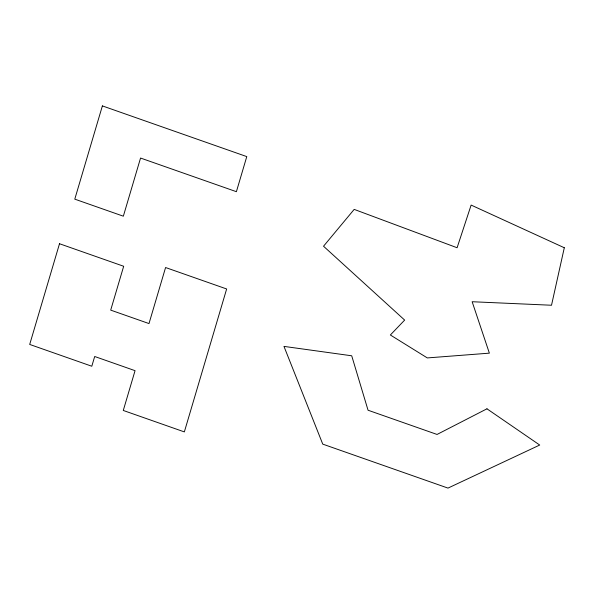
<?xml version="1.0" encoding="UTF-8"?>
<svg xmlns="http://www.w3.org/2000/svg" width="594" height="594" viewBox="0 0 594 594"><rect width="100%" height="100%" fill="white"/><g stroke="black" fill="none" stroke-linecap="round" stroke-linejoin="round"><path stroke-width="0.89" d="M564.3 247.75L551.514 305.242L472.148 301.73L489.374 353.155L427.309 357.922L390.362 334.994L404.648 320.084L323.53 246.228L354.18 209.392L457.098 247.743L471.131 205.078L564.3 247.75M59.504 243.733L29.7 344.438L91.803 366.238L94.691 356.497L135.053 370.671L123.277 410.461L184.348 431.905L226.648 288.974L165.578 267.53L148.997 323.567L110.699 310.12L123.678 266.268L59.504 243.733M102.383 105.903L74.785 199.146L123.344 216.194L140.555 158.041L236.397 191.691L246.777 156.601L102.383 105.903M486.961 408.813L437.058 434.452L368.05 410.224L351.715 355.791L283.969 346.391L322.75 444.126L447.98 488.097L539.716 445.04L486.961 408.813"/></g></svg>
